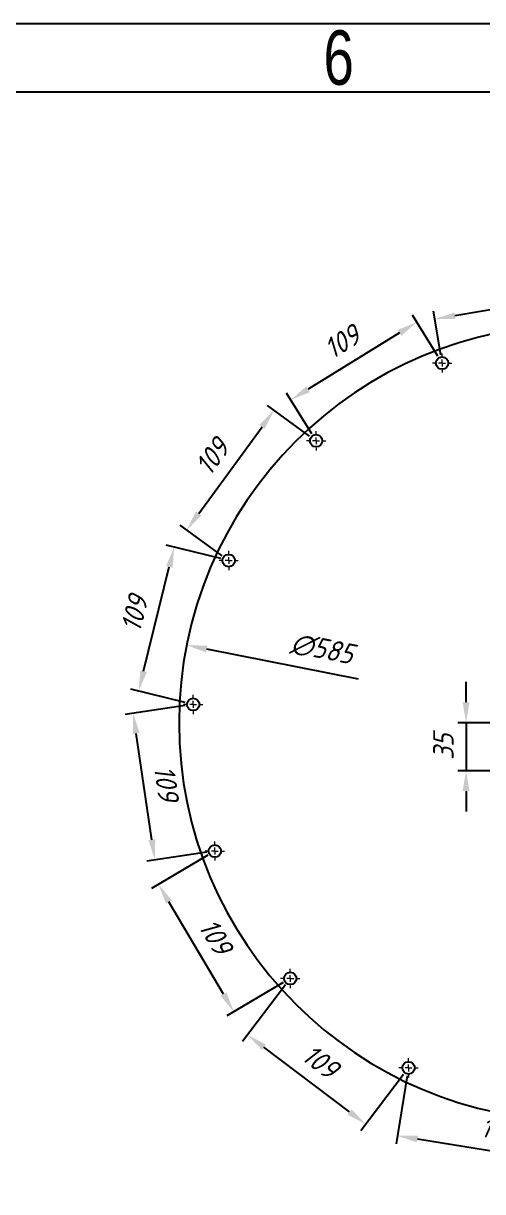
# Model space of a CAD drawing. Header units: millimetres. Extents: x -2169 to 6000, y -2300 to 596.
# Drawn here: x 2992 to 3330, y -263 to 596 of the extents above; entities that cross this region are included whole.
import ezdxf

# ---------------------------------------------------------------- set-up
doc = ezdxf.new("R2010")
doc.units = ezdxf.units.MM
doc.header["$PDSIZE"] = -1
doc.linetypes.add('SLD-Solid', pattern=[0])
doc.styles.add('GENISO', font='geniso.shx', dxfattribs={"oblique": 15})
doc.styles.add('SLDTEXTSTYLE0', font='TXT', dxfattribs={"width": 0.75})
doc.dimstyles.new('Scale', dxfattribs={"dimscale": 6, "dimtxt": 2.5, "dimasz": 2.5, "dimexe": 1, "dimexo": 1, "dimgap": 1.524, "dimtad": 1, "dimdec": 0, "dimzin": 0, "dimtxsty": 'GENISO', "dimcen": 2.5, "dimclrd": 1, "dimclre": 1, "dimclrt": 7, "dimadec": 0, "dimazin": 0, "dimtfac": 1, "dimtdec": 0, "dimtmove": 0, "dimatfit": 3, "dimfxl": 1, "dimtzin": 0, "dimlwd": -1, "dimlwe": -1, "dimarcsym": 0})

# ---------------------------------------------------------------- blocks, each defined once
blk = doc.blocks.new('SW_CENTERMARKSYMBOL_27')
at = {"color": 0, "linetype": 'SLD-Solid', "lineweight": 0}
for p, q in [((-0.5, 0), (-0.7, 0)), ((0, 0), (-0.25, 0)), ((0, 0.5), (0, 0.7)), ((0, 0), (0, 0.25)), ((0, 0), (0, -0.25)), ((0, 0), (0.25, 0)), ((0.5, 0), (0.7, 0)), ((0, -0.5), (0, -0.7))]:
    blk.add_line(p, q, dxfattribs=at)
blk = doc.blocks.new('SW_CENTERMARKSYMBOL_28')
at = {"color": 0, "linetype": 'SLD-Solid', "lineweight": 0}
for p, q in [((-0.5, 0), (-0.7, 0)), ((0, 0), (-0.25, 0)), ((0, 0.5), (0, 0.7)), ((0, 0), (0, 0.25)), ((0, 0), (0, -0.25)), ((0, 0), (0.25, 0)), ((0.5, 0), (0.7, 0)), ((0, -0.5), (0, -0.7))]:
    blk.add_line(p, q, dxfattribs=at)
blk = doc.blocks.new('SW_CENTERMARKSYMBOL_29')
at = {"color": 0, "linetype": 'SLD-Solid', "lineweight": 0}
for p, q in [((-0.5, 0), (-0.7, 0)), ((0, 0), (-0.25, 0)), ((0, 0.5), (0, 0.7)), ((0, 0), (0, 0.25)), ((0, 0), (0, -0.25)), ((0, 0), (0.25, 0)), ((0.5, 0), (0.7, 0)), ((0, -0.5), (0, -0.7))]:
    blk.add_line(p, q, dxfattribs=at)
blk = doc.blocks.new('SW_CENTERMARKSYMBOL_30')
at = {"color": 0, "linetype": 'SLD-Solid', "lineweight": 0}
for p, q in [((-0.5, 0), (-0.7, 0)), ((0, 0), (-0.25, 0)), ((0, 0.5), (0, 0.7)), ((0, 0), (0, 0.25)), ((0, 0), (0, -0.25)), ((0, 0), (0.25, 0)), ((0.5, 0), (0.7, 0)), ((0, -0.5), (0, -0.7))]:
    blk.add_line(p, q, dxfattribs=at)
blk = doc.blocks.new('SW_CENTERMARKSYMBOL_31')
at = {"color": 0, "linetype": 'SLD-Solid', "lineweight": 0}
for p, q in [((-0.5, 0), (-0.7, 0)), ((0, 0), (-0.25, 0)), ((0, 0.5), (0, 0.7)), ((0, 0), (0, 0.25)), ((0, 0), (0, -0.25)), ((0, 0), (0.25, 0)), ((0.5, 0), (0.7, 0)), ((0, -0.5), (0, -0.7))]:
    blk.add_line(p, q, dxfattribs=at)
blk = doc.blocks.new('SW_CENTERMARKSYMBOL_32')
at = {"color": 0, "linetype": 'SLD-Solid', "lineweight": 0}
for p, q in [((-0.5, 0), (-0.7, 0)), ((0, 0), (-0.25, 0)), ((0, 0.5), (0, 0.7)), ((0, 0), (0, 0.25)), ((0, 0), (0, -0.25)), ((0, 0), (0.25, 0)), ((0.5, 0), (0.7, 0)), ((0, -0.5), (0, -0.7))]:
    blk.add_line(p, q, dxfattribs=at)
blk = doc.blocks.new('SW_CENTERMARKSYMBOL_33')
at = {"color": 0, "linetype": 'SLD-Solid', "lineweight": 0}
for p, q in [((-0.5, 0), (-0.7, 0)), ((0, 0), (-0.25, 0)), ((0, 0.5), (0, 0.7)), ((0, 0), (0, 0.25)), ((0, 0), (0, -0.25)), ((0, 0), (0.25, 0)), ((0.5, 0), (0.7, 0)), ((0, -0.5), (0, -0.7))]:
    blk.add_line(p, q, dxfattribs=at)
blk = doc.blocks.new('SW_CENTERMARKSYMBOL_8')
at = {"color": 0, "linetype": 'SLD-Solid', "lineweight": 0}
for p, q in [((-0.5, 0), (-0.7, 0)), ((0, 0), (-0.25, 0)), ((0, 0.5), (0, 0.7)), ((0, 0), (0, 0.25)), ((0, 0), (0, -0.25)), ((0, 0), (0.25, 0)), ((0.5, 0), (0.7, 0)), ((0, -0.5), (0, -0.7))]:
    blk.add_line(p, q, dxfattribs=at)
blk = doc.blocks.new('SW_CENTERMARKSYMBOL_9')
at = {"color": 0, "linetype": 'SLD-Solid', "lineweight": 0}
for p, q in [((-0.5, 0), (-0.7, 0)), ((0, 0), (-0.25, 0)), ((0, 0.5), (0, 0.7)), ((0, 0), (0, 0.25)), ((0, 0), (0, -0.25)), ((0, 0), (0.25, 0)), ((0.5, 0), (0.7, 0)), ((0, -0.5), (0, -0.7))]:
    blk.add_line(p, q, dxfattribs=at)
blk = doc.blocks.new('SW_CENTERMARKSYMBOL_10')
at = {"color": 0, "linetype": 'SLD-Solid', "lineweight": 0}
for p, q in [((-0.5, 0), (-0.7, 0)), ((0, 0), (-0.25, 0)), ((0, 0.5), (0, 0.7)), ((0, 0), (0, 0.25)), ((0, 0), (0, -0.25)), ((0, 0), (0.25, 0)), ((0.5, 0), (0.7, 0)), ((0, -0.5), (0, -0.7))]:
    blk.add_line(p, q, dxfattribs=at)
blk = doc.blocks.new('SW_CENTERMARKSYMBOL_11')
at = {"color": 0, "linetype": 'SLD-Solid', "lineweight": 0}
for p, q in [((-0.5, 0), (-0.7, 0)), ((0, 0), (-0.25, 0)), ((0, 0.5), (0, 0.7)), ((0, 0), (0, 0.25)), ((0, 0), (0, -0.25)), ((0, 0), (0.25, 0)), ((0.5, 0), (0.7, 0)), ((0, -0.5), (0, -0.7))]:
    blk.add_line(p, q, dxfattribs=at)
blk = doc.blocks.new('SW_CENTERMARKSYMBOL_12')
at = {"color": 0, "linetype": 'SLD-Solid', "lineweight": 0}
for p, q in [((-0.5, 0), (-0.7, 0)), ((0, 0), (-0.25, 0)), ((0, 0.5), (0, 0.7)), ((0, 0), (0, 0.25)), ((0, 0), (0, -0.25)), ((0, 0), (0.25, 0)), ((0.5, 0), (0.7, 0)), ((0, -0.5), (0, -0.7))]:
    blk.add_line(p, q, dxfattribs=at)
blk = doc.blocks.new('SW_CENTERMARKSYMBOL_13')
at = {"color": 0, "linetype": 'SLD-Solid', "lineweight": 0}
for p, q in [((-0.5, 0), (-0.7, 0)), ((0, 0), (-0.25, 0)), ((0, 0.5), (0, 0.7)), ((0, 0), (0, 0.25)), ((0, 0), (0, -0.25)), ((0, 0), (0.25, 0)), ((0.5, 0), (0.7, 0)), ((0, -0.5), (0, -0.7))]:
    blk.add_line(p, q, dxfattribs=at)
blk = doc.blocks.new('SW_CENTERMARKSYMBOL_14')
at = {"color": 0, "linetype": 'SLD-Solid', "lineweight": 0}
for p, q in [((-0.5, 0), (-0.7, 0)), ((0, 0), (-0.25, 0)), ((0, 0.5), (0, 0.7)), ((0, 0), (0, 0.25)), ((0, 0), (0, -0.25)), ((0, 0), (0.25, 0)), ((0.5, 0), (0.7, 0)), ((0, -0.5), (0, -0.7))]:
    blk.add_line(p, q, dxfattribs=at)
blk = doc.blocks.new('*D123')
at = {"color": 1, "transparency": 16777216}
blk.add_line((3238.21, 113.87), (3126.74, 136.03), dxfattribs=at)
blk.add_solid([(3127.23, 138.48), (3126.25, 133.58), (3112.03, 138.96)], dxfattribs=at)
at = {"layer": 'Defpoints', "color": 0, "transparency": 16777216}
for p in [(3112.03, 138.96), (3686.15, 24.8)]:
    blk.add_point(p, dxfattribs=at)
at = {"color": 7, "transparency": 16777216, "insert": (3211.51, 136.15), "char_height": 15, "attachment_point": 5, "rotation": 348.75476, "style": 'GENISO'}
blk.add_mtext('∅585', dxfattribs=at)
blk = doc.blocks.new('*D125')
at = {"color": 1, "transparency": 16777216}
blk.add_line((3540.22, 255.98), (3575.16, 322.72), dxfattribs=at)
blk.add_solid([(3572.95, 323.88), (3577.38, 321.56), (3582.12, 336.01)], dxfattribs=at)
at = {"layer": 'Defpoints', "color": 0, "transparency": 16777216}
for p in [(3582.12, 336.01), (3268.5, -263.06)]:
    blk.add_point(p, dxfattribs=at)
at = {"color": 7, "transparency": 16777216, "insert": (3539.47, 290.42), "char_height": 15, "attachment_point": 5, "rotation": 62.36781, "style": 'GENISO'}
blk.add_mtext('∅676', dxfattribs=at)
blk = doc.blocks.new('*D127')
at = {"color": 1, "transparency": 16777216}
for p, q in [((3184.56, -111.05), (3153.17, -152.52)), ((3231.74, -204.47), (3168.75, -156.79)), ((3271.47, -176.84), (3240.08, -218.31))]:
    blk.add_line(p, q, dxfattribs=at)
for points in [[(3170.26, -154.79), (3167.24, -158.78), (3156.79, -147.73)], [(3233.25, -202.48), (3230.23, -206.46), (3243.7, -213.52)]]:
    blk.add_solid(points, dxfattribs=at)
at = {"layer": 'Defpoints', "color": 0, "transparency": 16777216}
for p in [(3188.18, -106.27), (3156.79, -147.73), (3275.09, -172.06)]:
    blk.add_point(p, dxfattribs=at)
at = {"color": 7, "transparency": 16777216, "insert": (3210.29, -167.36), "char_height": 15, "attachment_point": 5, "rotation": 322.87323, "style": 'GENISO'}
blk.add_mtext('109', dxfattribs=at)
blk = doc.blocks.new('*D128')
at = {"color": 1, "transparency": 16777216}
for p, q in [((3127.58, -15.56), (3086.15, -40.06)), ((3139.12, -117.85), (3098.95, -49.91)), ((3183.02, -109.32), (3141.59, -133.82))]:
    blk.add_line(p, q, dxfattribs=at)
for points in [[(3101.1, -48.64), (3096.8, -51.19), (3091.32, -37)], [(3141.28, -116.58), (3136.97, -119.13), (3146.76, -130.76)]]:
    blk.add_solid(points, dxfattribs=at)
at = {"layer": 'Defpoints', "color": 0, "transparency": 16777216}
for p in [(3132.74, -12.51), (3091.32, -37), (3188.18, -106.27)]:
    blk.add_point(p, dxfattribs=at)
at = {"color": 7, "transparency": 16777216, "insert": (3133.36, -75.41), "char_height": 15, "attachment_point": 5, "rotation": 300.5965, "style": 'GENISO'}
blk.add_mtext('109', dxfattribs=at)
blk = doc.blocks.new('*D129')
at = {"color": 1, "transparency": 16777216}
for p, q in [((3110.89, 94.47), (3066.81, 87.96)), ((3086.47, -4.17), (3074.94, 74)), ((3126.81, -13.38), (3082.73, -19.89))]:
    blk.add_line(p, q, dxfattribs=at)
for points in [[(3077.41, 74.37), (3072.46, 73.64), (3072.75, 88.84)], [(3088.95, -3.81), (3084, -4.54), (3088.66, -19.01)]]:
    blk.add_solid(points, dxfattribs=at)
at = {"layer": 'Defpoints', "color": 0, "transparency": 16777216}
for p in [(3116.83, 95.34), (3072.75, 88.84), (3132.74, -12.51)]:
    blk.add_point(p, dxfattribs=at)
at = {"color": 7, "transparency": 16777216, "insert": (3097.17, 37.34), "char_height": 15, "attachment_point": 5, "rotation": 278.39351, "style": 'GENISO'}
blk.add_mtext('109', dxfattribs=at)
blk = doc.blocks.new('*D130')
at = {"color": 1, "transparency": 16777216}
for p, q in [((3137.09, 202.61), (3097.04, 212.48)), ((3080.37, 119.78), (3099.28, 196.48)), ((3111, 96.78), (3070.96, 106.65))]:
    blk.add_line(p, q, dxfattribs=at)
for points in [[(3096.85, 197.08), (3101.71, 195.89), (3102.87, 211.05)], [(3077.95, 120.38), (3082.8, 119.18), (3076.78, 105.21)]]:
    blk.add_solid(points, dxfattribs=at)
at = {"layer": 'Defpoints', "color": 0, "transparency": 16777216}
for p in [(3102.87, 211.05), (3142.91, 201.18), (3116.83, 95.34)]:
    blk.add_point(p, dxfattribs=at)
at = {"color": 7, "transparency": 16777216, "insert": (3073.67, 162.11), "char_height": 15, "attachment_point": 5, "rotation": 76.15361, "style": 'GENISO'}
blk.add_mtext('109', dxfattribs=at)
blk = doc.blocks.new('*D131')
at = {"color": 1, "transparency": 16777216}
for p, q in [((3202.28, 292.78), (3171.44, 315.27)), ((3120.91, 235.79), (3167.45, 299.62)), ((3138.07, 204.71), (3107.22, 227.2))]:
    blk.add_line(p, q, dxfattribs=at)
for points in [[(3165.43, 301.09), (3169.47, 298.14), (3176.29, 311.74)], [(3118.89, 237.26), (3122.93, 234.31), (3112.07, 223.67)]]:
    blk.add_solid(points, dxfattribs=at)
at = {"layer": 'Defpoints', "color": 0, "transparency": 16777216}
for p in [(3176.29, 311.74), (3207.13, 289.25), (3142.91, 201.18)]:
    blk.add_point(p, dxfattribs=at)
at = {"color": 7, "transparency": 16777216, "insert": (3130.73, 277.51), "char_height": 15, "attachment_point": 5, "rotation": 53.90266, "style": 'GENISO'}
blk.add_mtext('109', dxfattribs=at)
blk = doc.blocks.new('*D132')
at = {"color": 1, "transparency": 16777216}
for p, q in [((3296.58, 351.57), (3278.01, 381.63)), ((3268.4, 368.64), (3201.31, 327.2)), ((3203.98, 294.35), (3185.4, 324.42))]:
    blk.add_line(p, q, dxfattribs=at)
for points in [[(3267.09, 370.77), (3269.71, 366.52), (3281.16, 376.53)], [(3200, 329.33), (3202.63, 325.07), (3188.55, 319.32)]]:
    blk.add_solid(points, dxfattribs=at)
at = {"layer": 'Defpoints', "color": 0, "transparency": 16777216}
for p in [(3299.74, 346.46), (3188.55, 319.32), (3207.13, 289.25)]:
    blk.add_point(p, dxfattribs=at)
at = {"color": 7, "transparency": 16777216, "insert": (3226.11, 362.08), "char_height": 15, "attachment_point": 5, "rotation": 31.70805, "style": 'GENISO'}
blk.add_mtext('109', dxfattribs=at)
blk = doc.blocks.new('*D133')
at = {"color": 1, "transparency": 16777216}
for p, q in [((3406.24, 370.39), (3400.84, 402.67)), ((3387.03, 394.27), (3309.12, 381.21)), ((3298.74, 352.38), (3293.34, 384.65))]:
    blk.add_line(p, q, dxfattribs=at)
for points in [[(3386.62, 396.73), (3387.45, 391.8), (3401.83, 396.75)], [(3308.71, 383.68), (3309.54, 378.75), (3294.33, 378.73)]]:
    blk.add_solid(points, dxfattribs=at)
at = {"layer": 'Defpoints', "color": 0, "transparency": 16777216}
for p in [(3294.33, 378.73), (3407.23, 364.47), (3299.74, 346.46)]:
    blk.add_point(p, dxfattribs=at)
at = {"color": 7, "transparency": 16777216, "insert": (3345.33, 404.16), "char_height": 15, "attachment_point": 5, "rotation": 9.51234, "style": 'GENISO'}
blk.add_mtext('109', dxfattribs=at)
blk = doc.blocks.new('*D118')
at = {"color": 1, "transparency": 16777216}
for p, q in [((3274.12, -177.98), (3265.95, -227.9)), ((3418.55, -201.61), (3410.38, -251.53)), ((3396.55, -243.19), (3281.72, -224.41))]:
    blk.add_line(p, q, dxfattribs=at)
for points in [[(3282.13, -221.94), (3281.32, -226.87), (3266.92, -221.98)], [(3396.95, -240.72), (3396.15, -245.66), (3411.35, -245.61)]]:
    blk.add_solid(points, dxfattribs=at)
at = {"layer": 'Defpoints', "color": 0, "transparency": 16777216}
for p in [(3275.09, -172.06), (3419.52, -195.69), (3266.92, -221.98)]:
    blk.add_point(p, dxfattribs=at)
at = {"color": 7, "transparency": 16777216, "insert": (3341.82, -217.37), "char_height": 15, "attachment_point": 5, "rotation": 350.70846, "style": 'GENISO'}
blk.add_mtext('146', dxfattribs=at)
blk = doc.blocks.new('*D136')
at = {"color": 1, "transparency": 16777216}
for p, q in [((3317.38, 96.88), (3317.38, 111.88)), ((3393.09, 81.88), (3311.38, 81.88)), ((3317.38, 81.88), (3317.38, 46.57)), ((3383.32, 46.57), (3311.38, 46.57)), ((3317.38, 31.57), (3317.38, 16.57))]:
    blk.add_line(p, q, dxfattribs=at)
for points in [[(3314.88, 96.88), (3319.88, 96.88), (3317.38, 81.88)], [(3314.88, 31.57), (3319.88, 31.57), (3317.38, 46.57)]]:
    blk.add_solid(points, dxfattribs=at)
at = {"layer": 'Defpoints', "color": 0, "transparency": 16777216}
for p in [(3399.09, 81.88), (3317.38, 46.57), (3389.32, 46.57)]:
    blk.add_point(p, dxfattribs=at)
at = {"color": 7, "transparency": 16777216, "insert": (3300.73, 64.22), "char_height": 15, "attachment_point": 5, "rotation": 90, "style": 'GENISO'}
blk.add_mtext('35', dxfattribs=at)

msp = doc.modelspace()

# ---------------------------------------------------------------- linework, layer by layer
at = {"color": 7, "linetype": 'SLD-Solid'}
for p, q in [((1962.61, 596.33), (5999.6, 596.33)), ((2013.07, 545.87), (5949.14, 545.87))]:
    msp.add_line(p, q, dxfattribs=at)
at = {"color": 3, "linetype": 'SLD-Solid'}
for centre in [(3299.74, 346.46), (3299.74, 346.46), (3207.13, 289.25), (3207.13, 289.25), (3142.91, 201.18), (3142.91, 201.18), (3116.83, 95.34), (3116.83, 95.34), (3132.74, -12.51), (3132.74, -12.51), (3188.18, -106.27), (3188.18, -106.27), (3275.09, -172.06), (3275.09, -172.06)]:
    msp.add_circle(centre, 4.54, dxfattribs=at)
msp.add_arc((3399.09, 81.88), 292.68, 90.02201, 270, dxfattribs=at)
msp.add_arc((3399.09, 81.88), 292.68, 90.02201, 270, dxfattribs=at)

# ---------------------------------------------------------------- block references
at = {"color": 3, "linetype": 'Continuous', "xscale": 10.0924759516591, "yscale": 10.0924759516591, "zscale": 10.0924759516591}
for name, p in [('SW_CENTERMARKSYMBOL_27', (3299.74, 346.46)), ('SW_CENTERMARKSYMBOL_8', (3299.74, 346.46)), ('SW_CENTERMARKSYMBOL_28', (3207.13, 289.25)), ('SW_CENTERMARKSYMBOL_9', (3207.13, 289.25)), ('SW_CENTERMARKSYMBOL_29', (3142.91, 201.18)), ('SW_CENTERMARKSYMBOL_10', (3142.91, 201.18)), ('SW_CENTERMARKSYMBOL_30', (3116.83, 95.34)), ('SW_CENTERMARKSYMBOL_11', (3116.83, 95.34)), ('SW_CENTERMARKSYMBOL_31', (3132.74, -12.51)), ('SW_CENTERMARKSYMBOL_12', (3132.74, -12.51)), ('SW_CENTERMARKSYMBOL_32', (3188.18, -106.27)), ('SW_CENTERMARKSYMBOL_13', (3188.18, -106.27)), ('SW_CENTERMARKSYMBOL_33', (3275.09, -172.06)), ('SW_CENTERMARKSYMBOL_14', (3275.09, -172.06))]:
    msp.add_blockref(name, p, dxfattribs=at)

# ---------------------------------------------------------------- texts
at = {"color": 7, "linetype": 'Continuous', "insert": (3223.77, 591.2), "char_height": 40.05, "attachment_point": 2, "style": 'SLDTEXTSTYLE0'}
msp.add_mtext('6', dxfattribs=at)

# ---------------------------------------------------------------- dimensions: what is measured, and where the dimension line sits
for p1, p2, distance, picture, middle in [((3407.23, 364.47), (3299.74, 346.46), -32.72, '*D133', (3345.33, 404.16)), ((3299.74, 346.46), (3207.13, 289.25), -35.34, '*D132', (3226.11, 362.08)), ((3142.91, 201.18), (3207.13, 289.25), 38.17, '*D131', (3130.73, 277.51)), ((3116.83, 95.34), (3142.91, 201.18), 41.24, '*D130', (3073.67, 162.11)), ((3132.74, -12.51), (3116.83, 95.34), 44.56, '*D129', (3097.17, 37.34)), ((3188.18, -106.27), (3132.74, -12.51), 48.13, '*D128', (3133.36, -75.41)), ((3275.09, -172.06), (3188.18, -106.27), 52.01, '*D127', (3210.29, -167.36)), ((3419.52, -195.69), (3275.09, -172.06), 50.59, '*D118', (3341.82, -217.37))]:
    dim = msp.add_aligned_dim(p1=p1, p2=p2, distance=distance, dimstyle='Scale')
    dim.commit()
    dim.dimension.update_dxf_attribs({"geometry": picture, "text_midpoint": middle})
for p1, p2, picture, middle in [((3268.5, -263.06), (3582.12, 336.01), '*D125', (3554.21, 282.7)), ((3686.15, 24.8), (3112.03, 138.96), '*D123', (3208.27, 119.82))]:
    dim = msp.add_diameter_dim_2p(p1=p1, p2=p2, dimstyle='Scale')
    dim.commit()
    dim.dimension.update_dxf_attribs({"geometry": picture, "text_midpoint": middle, "dimtype": 163})
dim = msp.add_linear_dim(base=(3317.38, 46.57), p1=(3399.09, 81.88), p2=(3389.32, 46.57), angle=90, dimstyle='Scale')
dim.commit()
dim.dimension.update_dxf_attribs({"geometry": '*D136', "text_midpoint": (3317.38, 64.22), "dimtype": 160})

doc.saveas('drawing.dxf')
